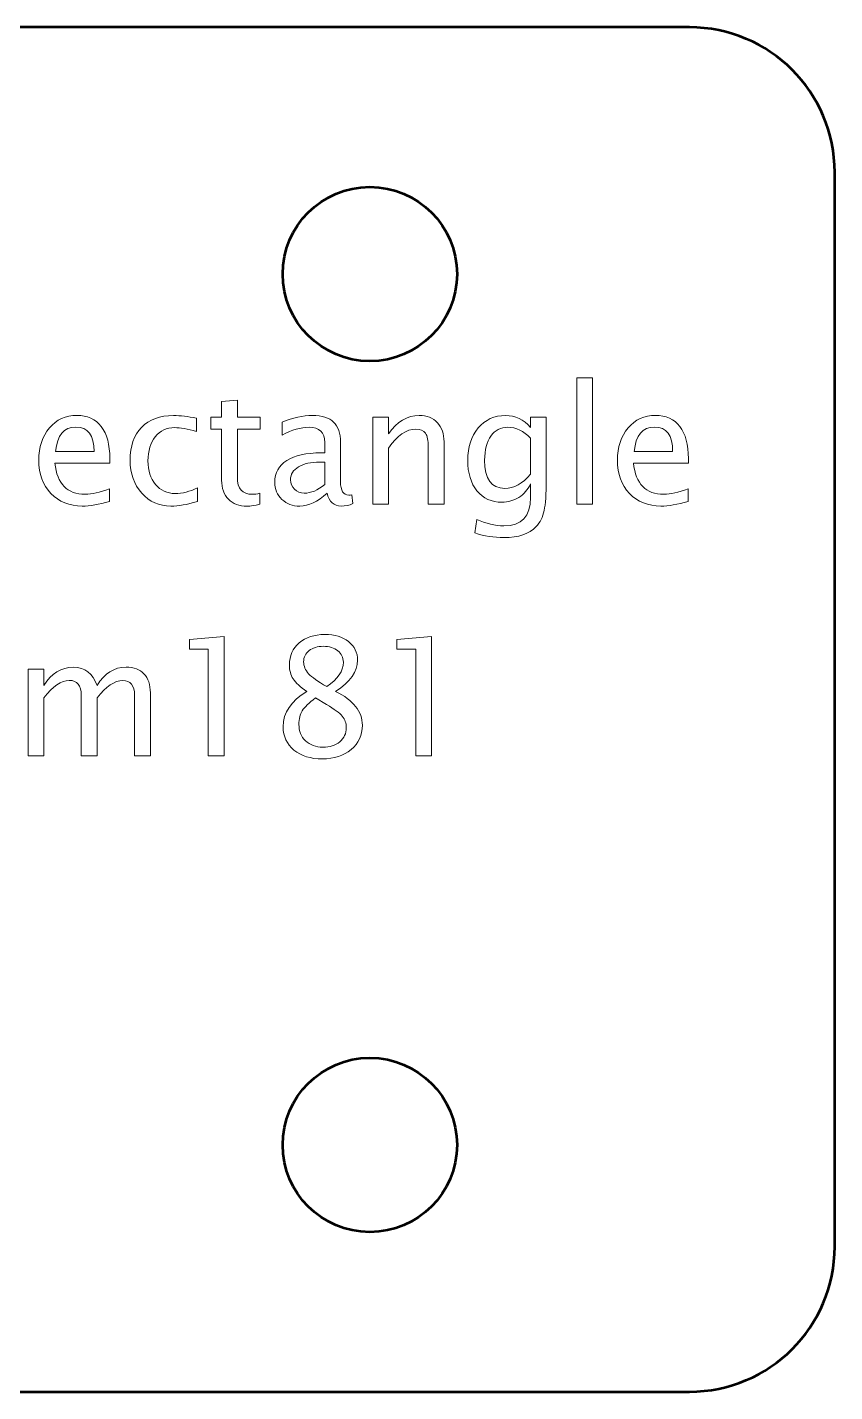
# Model space of a CAD drawing. Header units: centimetres. Extents: x -13.7 to 13.7, y -3.1 to 3.1.
# Drawn here: x -4.304 to -1.525, y -2.35 to 2.35 of the extents above; entities that cross this region are included whole.
import ezdxf

# ---------------------------------------------------------------- set-up
doc = ezdxf.new("R2010")
doc.units = ezdxf.units.CM
doc.header["$MEASUREMENT"] = 0
doc.layers.add('Layer 1', color=7, linetype='Continuous')

msp = doc.modelspace()

# ---------------------------------------------------------------- linework, layer by layer
at = {"layer": 'Layer 1', "lineweight": 53}
for centre in [(-3.125, 1.5), (-3.125, -1.5)]:
    msp.add_ellipse(centre, major_axis=(0, 0.3), ratio=1, dxfattribs=at)
msp.add_open_spline([(-13.725, -1.85), (-13.725, -1.85), (-13.725, 1.85), (-13.725, 1.85), (-13.725, 1.85), (-13.725, 2.12614), (-13.50114, 2.35), (-13.225, 2.35), (-13.225, 2.35), (-13.225, 2.35), (-2.025, 2.35), (-2.025, 2.35), (-2.025, 2.35), (-1.74886, 2.35), (-1.525, 2.12614), (-1.525, 1.85), (-1.525, 1.85), (-1.525, 1.85), (-1.525, -1.85), (-1.525, -1.85), (-1.525, -1.85), (-1.525, -2.12614), (-1.74886, -2.35), (-2.025, -2.35), (-2.025, -2.35), (-2.025, -2.35), (-13.225, -2.35), (-13.225, -2.35), (-13.225, -2.35), (-13.50114, -2.35), (-13.725, -2.12614), (-13.725, -1.85)], degree=3, knots=[0, 0, 0, 0, 0.1111111, 0.1111111, 0.1111111, 0.1111111, 0.2222222, 0.2222222, 0.2222222, 0.2222222, 0.3333333, 0.3333333, 0.3333333, 0.3333333, 0.4444444, 0.4444444, 0.4444444, 0.4444444, 0.5555556, 0.5555556, 0.5555556, 0.5555556, 0.6666667, 0.6666667, 0.6666667, 0.6666667, 0.7777778, 0.7777778, 0.7777778, 0.7777778, 1, 1, 1, 1], dxfattribs=at)
at = {"layer": 'Layer 1', "color": 5, "lineweight": 9}
for points, knots in [([(-2.41245, 0.70733), (-2.41245, 0.70733), (-2.41245, 1.14251), (-2.41245, 1.14251), (-2.41245, 1.14251), (-2.41245, 1.14251), (-2.35827, 1.14251), (-2.35827, 1.14251), (-2.35827, 1.14251), (-2.35827, 1.14251), (-2.35827, 0.70733), (-2.35827, 0.70733), (-2.35827, 0.70733), (-2.35827, 0.70733), (-2.41245, 0.70733), (-2.41245, 0.70733)], [0, 0, 0, 0, 0.2, 0.2, 0.2, 0.2, 0.4, 0.4, 0.4, 0.4, 0.6, 0.6, 0.6, 0.6, 1, 1, 1, 1]), ([(-3.5037, 0.70742), (-3.52045, 0.70281), (-3.53503, 0.70056), (-3.54735, 0.70056), (-3.54735, 0.70056), (-3.57501, 0.70056), (-3.59655, 0.70846), (-3.61198, 0.72426), (-3.61198, 0.72426), (-3.6275, 0.74007), (-3.63522, 0.76199), (-3.63522, 0.79011), (-3.63522, 0.79011), (-3.63522, 0.79011), (-3.63522, 0.96584), (-3.63522, 0.96584), (-3.63522, 0.96584), (-3.63522, 0.96584), (-3.67266, 0.96584), (-3.67266, 0.96584), (-3.67266, 0.96584), (-3.67266, 0.96584), (-3.67266, 1.00648), (-3.67266, 1.00648), (-3.67266, 1.00648), (-3.67266, 1.00648), (-3.63522, 1.00648), (-3.63522, 1.00648), (-3.63522, 1.00648), (-3.63522, 1.00648), (-3.63522, 1.06058), (-3.63522, 1.06058), (-3.63522, 1.06058), (-3.63522, 1.06058), (-3.58103, 1.06575), (-3.58103, 1.06575), (-3.58103, 1.06575), (-3.58103, 1.06575), (-3.58103, 1.00648), (-3.58103, 1.00648), (-3.58103, 1.00648), (-3.58103, 1.00648), (-3.50257, 1.00648), (-3.50257, 1.00648), (-3.50257, 1.00648), (-3.50257, 1.00648), (-3.50257, 0.96584), (-3.50257, 0.96584), (-3.50257, 0.96584), (-3.50257, 0.96584), (-3.58103, 0.96584), (-3.58103, 0.96584), (-3.58103, 0.96584), (-3.58103, 0.96584), (-3.58103, 0.7999), (-3.58103, 0.7999), (-3.58103, 0.7999), (-3.58103, 0.76076), (-3.564, 0.7412), (-3.53004, 0.7412), (-3.53004, 0.7412), (-3.5228, 0.7412), (-3.51405, 0.74242), (-3.5037, 0.74477), (-3.5037, 0.74477), (-3.5037, 0.74477), (-3.5037, 0.70742), (-3.5037, 0.70742)], [0, 0, 0, 0, 0.0555556, 0.0555556, 0.0555556, 0.0555556, 0.1111111, 0.1111111, 0.1111111, 0.1111111, 0.1666667, 0.1666667, 0.1666667, 0.1666667, 0.2222222, 0.2222222, 0.2222222, 0.2222222, 0.2777778, 0.2777778, 0.2777778, 0.2777778, 0.3333333, 0.3333333, 0.3333333, 0.3333333, 0.3888889, 0.3888889, 0.3888889, 0.3888889, 0.4444444, 0.4444444, 0.4444444, 0.4444444, 0.5, 0.5, 0.5, 0.5, 0.5555556, 0.5555556, 0.5555556, 0.5555556, 0.6111111, 0.6111111, 0.6111111, 0.6111111, 0.6666667, 0.6666667, 0.6666667, 0.6666667, 0.7222222, 0.7222222, 0.7222222, 0.7222222, 0.7777778, 0.7777778, 0.7777778, 0.7777778, 0.8333333, 0.8333333, 0.8333333, 0.8333333, 0.8888889, 0.8888889, 0.8888889, 0.8888889, 1, 1, 1, 1]), ([(-4.02149, 0.71693), (-4.05789, 0.70601), (-4.08903, 0.70056), (-4.115, 0.70056), (-4.115, 0.70056), (-4.1593, 0.70056), (-4.19533, 0.71523), (-4.22309, 0.74449), (-4.22309, 0.74449), (-4.25084, 0.77375), (-4.26476, 0.81166), (-4.26476, 0.85832), (-4.26476, 0.85832), (-4.26476, 0.90357), (-4.25253, 0.94073), (-4.22798, 0.96979), (-4.22798, 0.96979), (-4.20342, 0.99877), (-4.172, 1.01326), (-4.13372, 1.01326), (-4.13372, 1.01326), (-4.0975, 1.01326), (-4.06946, 1.00037), (-4.04971, 0.97459), (-4.04971, 0.97459), (-4.02995, 0.94882), (-4.02008, 0.91232), (-4.02008, 0.865), (-4.02008, 0.865), (-4.02008, 0.865), (-4.02036, 0.84844), (-4.02036, 0.84844), (-4.02036, 0.84844), (-4.02036, 0.84844), (-4.20945, 0.84844), (-4.20945, 0.84844), (-4.20945, 0.84844), (-4.20154, 0.77694), (-4.16664, 0.7412), (-4.10484, 0.7412), (-4.10484, 0.7412), (-4.08216, 0.7412), (-4.05441, 0.74759), (-4.02149, 0.76039), (-4.02149, 0.76039), (-4.02149, 0.76039), (-4.02149, 0.71693), (-4.02149, 0.71693)], [0, 0, 0, 0, 0.0769231, 0.0769231, 0.0769231, 0.0769231, 0.1538462, 0.1538462, 0.1538462, 0.1538462, 0.2307692, 0.2307692, 0.2307692, 0.2307692, 0.3076923, 0.3076923, 0.3076923, 0.3076923, 0.3846154, 0.3846154, 0.3846154, 0.3846154, 0.4615385, 0.4615385, 0.4615385, 0.4615385, 0.5384615, 0.5384615, 0.5384615, 0.5384615, 0.6153846, 0.6153846, 0.6153846, 0.6153846, 0.6923077, 0.6923077, 0.6923077, 0.6923077, 0.7692308, 0.7692308, 0.7692308, 0.7692308, 0.8461538, 0.8461538, 0.8461538, 0.8461538, 1, 1, 1, 1]), ([(-3.71885, 0.71636), (-3.75394, 0.70582), (-3.78423, 0.70056), (-3.80972, 0.70056), (-3.80972, 0.70056), (-3.85018, 0.70056), (-3.88367, 0.71551), (-3.91029, 0.74534), (-3.91029, 0.74534), (-3.93691, 0.77525), (-3.95027, 0.81297), (-3.95027, 0.85841), (-3.95027, 0.85841), (-3.95027, 0.90695), (-3.9371, 0.94487), (-3.91076, 0.97196), (-3.91076, 0.97196), (-3.88442, 0.99915), (-3.84764, 1.01269), (-3.80041, 1.01269), (-3.80041, 1.01269), (-3.77718, 1.01269), (-3.75102, 1.00949), (-3.72224, 1.0031), (-3.72224, 1.0031), (-3.72224, 1.0031), (-3.72224, 0.95738), (-3.72224, 0.95738), (-3.72224, 0.95738), (-3.75281, 0.96641), (-3.77774, 0.97092), (-3.79693, 0.97092), (-3.79693, 0.97092), (-3.82478, 0.97092), (-3.84707, 0.96048), (-3.86372, 0.93969), (-3.86372, 0.93969), (-3.88037, 0.9189), (-3.88875, 0.89115), (-3.88875, 0.85653), (-3.88875, 0.85653), (-3.88875, 0.82295), (-3.88009, 0.79585), (-3.86288, 0.77506), (-3.86288, 0.77506), (-3.84566, 0.75437), (-3.82318, 0.74402), (-3.79524, 0.74402), (-3.79524, 0.74402), (-3.7705, 0.74402), (-3.7451, 0.75042), (-3.71885, 0.76321), (-3.71885, 0.76321), (-3.71885, 0.76321), (-3.71885, 0.71636), (-3.71885, 0.71636)], [0, 0, 0, 0, 0.0666667, 0.0666667, 0.0666667, 0.0666667, 0.1333333, 0.1333333, 0.1333333, 0.1333333, 0.2, 0.2, 0.2, 0.2, 0.2666667, 0.2666667, 0.2666667, 0.2666667, 0.3333333, 0.3333333, 0.3333333, 0.3333333, 0.4, 0.4, 0.4, 0.4, 0.4666667, 0.4666667, 0.4666667, 0.4666667, 0.5333333, 0.5333333, 0.5333333, 0.5333333, 0.6, 0.6, 0.6, 0.6, 0.6666667, 0.6666667, 0.6666667, 0.6666667, 0.7333333, 0.7333333, 0.7333333, 0.7333333, 0.8, 0.8, 0.8, 0.8, 0.8666667, 0.8666667, 0.8666667, 0.8666667, 1, 1, 1, 1]), ([(-3.27219, 0.74543), (-3.30474, 0.71551), (-3.33606, 0.70056), (-3.36617, 0.70056), (-3.36617, 0.70056), (-3.39091, 0.70056), (-3.41151, 0.70827), (-3.42778, 0.72379), (-3.42778, 0.72379), (-3.44415, 0.73931), (-3.45234, 0.75888), (-3.45234, 0.78249), (-3.45234, 0.78249), (-3.45234, 0.81514), (-3.4386, 0.84026), (-3.41113, 0.85775), (-3.41113, 0.85775), (-3.38366, 0.87525), (-3.34425, 0.884), (-3.29288, 0.884), (-3.29288, 0.884), (-3.29288, 0.884), (-3.28018, 0.884), (-3.28018, 0.884), (-3.28018, 0.884), (-3.28018, 0.884), (-3.28018, 0.92003), (-3.28018, 0.92003), (-3.28018, 0.92003), (-3.28018, 0.95474), (-3.29825, 0.97205), (-3.33446, 0.97205), (-3.33446, 0.97205), (-3.3625, 0.97205), (-3.39317, 0.96321), (-3.42637, 0.94552), (-3.42637, 0.94552), (-3.42637, 0.94552), (-3.42637, 0.99011), (-3.42637, 0.99011), (-3.42637, 0.99011), (-3.38987, 1.00517), (-3.35544, 1.01269), (-3.32318, 1.01269), (-3.32318, 1.01269), (-3.28997, 1.01269), (-3.26541, 1.00517), (-3.2497, 0.99002), (-3.2497, 0.99002), (-3.2339, 0.97487), (-3.226, 0.95154), (-3.226, 0.92003), (-3.226, 0.92003), (-3.226, 0.92003), (-3.226, 0.78485), (-3.226, 0.78485), (-3.226, 0.78485), (-3.226, 0.7539), (-3.2165, 0.73837), (-3.1974, 0.73837), (-3.1974, 0.73837), (-3.19505, 0.73837), (-3.19157, 0.73875), (-3.18696, 0.7395), (-3.18696, 0.7395), (-3.18696, 0.7395), (-3.1831, 0.7094), (-3.1831, 0.7094), (-3.1831, 0.7094), (-3.19542, 0.70347), (-3.20897, 0.70056), (-3.22383, 0.70056), (-3.22383, 0.70056), (-3.24914, 0.70056), (-3.26523, 0.71551), (-3.27219, 0.74543)], [0, 0, 0, 0, 0.05, 0.05, 0.05, 0.05, 0.1, 0.1, 0.1, 0.1, 0.15, 0.15, 0.15, 0.15, 0.2, 0.2, 0.2, 0.2, 0.25, 0.25, 0.25, 0.25, 0.3, 0.3, 0.3, 0.3, 0.35, 0.35, 0.35, 0.35, 0.4, 0.4, 0.4, 0.4, 0.45, 0.45, 0.45, 0.45, 0.5, 0.5, 0.5, 0.5, 0.55, 0.55, 0.55, 0.55, 0.6, 0.6, 0.6, 0.6, 0.65, 0.65, 0.65, 0.65, 0.7, 0.7, 0.7, 0.7, 0.75, 0.75, 0.75, 0.75, 0.8, 0.8, 0.8, 0.8, 0.85, 0.85, 0.85, 0.85, 0.9, 0.9, 0.9, 0.9, 1, 1, 1, 1]), ([(-3.11471, 0.70733), (-3.11471, 0.70733), (-3.11471, 1.00648), (-3.11471, 1.00648), (-3.11471, 1.00648), (-3.11471, 1.00648), (-3.06053, 1.00648), (-3.06053, 1.00648), (-3.06053, 1.00648), (-3.06053, 1.00648), (-3.06053, 0.94995), (-3.06053, 0.94995), (-3.06053, 0.94995), (-3.03184, 0.99181), (-2.99665, 1.01269), (-2.95507, 1.01269), (-2.95507, 1.01269), (-2.92892, 1.01269), (-2.90813, 1.00451), (-2.89279, 0.98804), (-2.89279, 0.98804), (-2.87746, 0.97168), (-2.86975, 0.94957), (-2.86975, 0.92191), (-2.86975, 0.92191), (-2.86975, 0.92191), (-2.86975, 0.70733), (-2.86975, 0.70733), (-2.86975, 0.70733), (-2.86975, 0.70733), (-2.92393, 0.70733), (-2.92393, 0.70733), (-2.92393, 0.70733), (-2.92393, 0.70733), (-2.92393, 0.90423), (-2.92393, 0.90423), (-2.92393, 0.90423), (-2.92393, 0.92643), (-2.92723, 0.94223), (-2.93372, 0.95164), (-2.93372, 0.95164), (-2.9403, 0.96114), (-2.95112, 0.96584), (-2.96627, 0.96584), (-2.96627, 0.96584), (-2.99957, 0.96584), (-3.03099, 0.94411), (-3.06053, 0.90065), (-3.06053, 0.90065), (-3.06053, 0.90065), (-3.06053, 0.70733), (-3.06053, 0.70733), (-3.06053, 0.70733), (-3.06053, 0.70733), (-3.11471, 0.70733), (-3.11471, 0.70733)], [0, 0, 0, 0, 0.0666667, 0.0666667, 0.0666667, 0.0666667, 0.1333333, 0.1333333, 0.1333333, 0.1333333, 0.2, 0.2, 0.2, 0.2, 0.2666667, 0.2666667, 0.2666667, 0.2666667, 0.3333333, 0.3333333, 0.3333333, 0.3333333, 0.4, 0.4, 0.4, 0.4, 0.4666667, 0.4666667, 0.4666667, 0.4666667, 0.5333333, 0.5333333, 0.5333333, 0.5333333, 0.6, 0.6, 0.6, 0.6, 0.6666667, 0.6666667, 0.6666667, 0.6666667, 0.7333333, 0.7333333, 0.7333333, 0.7333333, 0.8, 0.8, 0.8, 0.8, 0.8666667, 0.8666667, 0.8666667, 0.8666667, 1, 1, 1, 1]), ([(-2.76325, 0.60799), (-2.76325, 0.60799), (-2.75686, 0.65484), (-2.75686, 0.65484), (-2.75686, 0.65484), (-2.72544, 0.64016), (-2.6943, 0.63282), (-2.66354, 0.63282), (-2.66354, 0.63282), (-2.60248, 0.63282), (-2.57191, 0.66519), (-2.57191, 0.72981), (-2.57191, 0.72981), (-2.57191, 0.72981), (-2.57191, 0.77685), (-2.57191, 0.77685), (-2.57191, 0.77685), (-2.58132, 0.757), (-2.59468, 0.74167), (-2.61208, 0.73066), (-2.61208, 0.73066), (-2.62948, 0.71965), (-2.64886, 0.7141), (-2.67022, 0.7141), (-2.67022, 0.7141), (-2.70643, 0.7141), (-2.73513, 0.72709), (-2.75629, 0.75305), (-2.75629, 0.75305), (-2.77746, 0.77901), (-2.78809, 0.8142), (-2.78809, 0.8586), (-2.78809, 0.8586), (-2.78809, 0.90404), (-2.77605, 0.9411), (-2.75197, 0.96979), (-2.75197, 0.96979), (-2.72779, 0.99839), (-2.69665, 1.01269), (-2.65836, 1.01269), (-2.65836, 1.01269), (-2.62487, 1.01269), (-2.59599, 0.99915), (-2.57191, 0.97196), (-2.57191, 0.97196), (-2.57191, 0.97196), (-2.57191, 1.00648), (-2.57191, 1.00648), (-2.57191, 1.00648), (-2.57191, 1.00648), (-2.51772, 1.00648), (-2.51772, 1.00648), (-2.51772, 1.00648), (-2.51772, 1.00648), (-2.51772, 0.78899), (-2.51772, 0.78899), (-2.51772, 0.78899), (-2.51772, 0.74223), (-2.52017, 0.70761), (-2.52506, 0.68513), (-2.52506, 0.68513), (-2.52986, 0.66265), (-2.53908, 0.64421), (-2.55244, 0.62991), (-2.55244, 0.62991), (-2.57614, 0.60479), (-2.61321, 0.59218), (-2.66354, 0.59218), (-2.66354, 0.59218), (-2.69806, 0.59218), (-2.73127, 0.59745), (-2.76325, 0.60799)], [0, 0, 0, 0, 0.0526316, 0.0526316, 0.0526316, 0.0526316, 0.1052632, 0.1052632, 0.1052632, 0.1052632, 0.1578947, 0.1578947, 0.1578947, 0.1578947, 0.2105263, 0.2105263, 0.2105263, 0.2105263, 0.2631579, 0.2631579, 0.2631579, 0.2631579, 0.3157895, 0.3157895, 0.3157895, 0.3157895, 0.3684211, 0.3684211, 0.3684211, 0.3684211, 0.4210526, 0.4210526, 0.4210526, 0.4210526, 0.4736842, 0.4736842, 0.4736842, 0.4736842, 0.5263158, 0.5263158, 0.5263158, 0.5263158, 0.5789474, 0.5789474, 0.5789474, 0.5789474, 0.6315789, 0.6315789, 0.6315789, 0.6315789, 0.6842105, 0.6842105, 0.6842105, 0.6842105, 0.7368421, 0.7368421, 0.7368421, 0.7368421, 0.7894737, 0.7894737, 0.7894737, 0.7894737, 0.8421053, 0.8421053, 0.8421053, 0.8421053, 0.8947368, 0.8947368, 0.8947368, 0.8947368, 1, 1, 1, 1]), ([(-2.02977, 0.71693), (-2.06617, 0.70601), (-2.09731, 0.70056), (-2.12328, 0.70056), (-2.12328, 0.70056), (-2.16758, 0.70056), (-2.20361, 0.71523), (-2.23137, 0.74449), (-2.23137, 0.74449), (-2.25912, 0.77375), (-2.27304, 0.81166), (-2.27304, 0.85832), (-2.27304, 0.85832), (-2.27304, 0.90357), (-2.26081, 0.94073), (-2.23626, 0.96979), (-2.23626, 0.96979), (-2.2117, 0.99877), (-2.18028, 1.01326), (-2.142, 1.01326), (-2.142, 1.01326), (-2.10578, 1.01326), (-2.07774, 1.00037), (-2.05799, 0.97459), (-2.05799, 0.97459), (-2.03823, 0.94882), (-2.02836, 0.91232), (-2.02836, 0.865), (-2.02836, 0.865), (-2.02836, 0.865), (-2.02864, 0.84844), (-2.02864, 0.84844), (-2.02864, 0.84844), (-2.02864, 0.84844), (-2.21773, 0.84844), (-2.21773, 0.84844), (-2.21773, 0.84844), (-2.20982, 0.77694), (-2.17492, 0.7412), (-2.11312, 0.7412), (-2.11312, 0.7412), (-2.09044, 0.7412), (-2.06269, 0.74759), (-2.02977, 0.76039), (-2.02977, 0.76039), (-2.02977, 0.76039), (-2.02977, 0.71693), (-2.02977, 0.71693)], [0, 0, 0, 0, 0.0769231, 0.0769231, 0.0769231, 0.0769231, 0.1538462, 0.1538462, 0.1538462, 0.1538462, 0.2307692, 0.2307692, 0.2307692, 0.2307692, 0.3076923, 0.3076923, 0.3076923, 0.3076923, 0.3846154, 0.3846154, 0.3846154, 0.3846154, 0.4615385, 0.4615385, 0.4615385, 0.4615385, 0.5384615, 0.5384615, 0.5384615, 0.5384615, 0.6153846, 0.6153846, 0.6153846, 0.6153846, 0.6923077, 0.6923077, 0.6923077, 0.6923077, 0.7692308, 0.7692308, 0.7692308, 0.7692308, 0.8461538, 0.8461538, 0.8461538, 0.8461538, 1, 1, 1, 1]), ([(-4.20662, 0.88908), (-4.20662, 0.88908), (-4.07454, 0.88908), (-4.07454, 0.88908), (-4.07454, 0.88908), (-4.07454, 0.94477), (-4.09533, 0.97262), (-4.13682, 0.97262), (-4.13682, 0.97262), (-4.17859, 0.97262), (-4.20183, 0.94477), (-4.20662, 0.88908)], [0, 0, 0, 0, 0.25, 0.25, 0.25, 0.25, 0.5, 0.5, 0.5, 0.5, 1, 1, 1, 1]), ([(-2.57191, 0.81081), (-2.57191, 0.81081), (-2.57191, 0.93489), (-2.57191, 0.93489), (-2.57191, 0.93489), (-2.5958, 0.95963), (-2.62186, 0.97205), (-2.64999, 0.97205), (-2.64999, 0.97205), (-2.67501, 0.97205), (-2.69458, 0.96208), (-2.70869, 0.94204), (-2.70869, 0.94204), (-2.7229, 0.9221), (-2.72995, 0.89435), (-2.72995, 0.85898), (-2.72995, 0.85898), (-2.72995, 0.79397), (-2.7069, 0.76152), (-2.66071, 0.76152), (-2.66071, 0.76152), (-2.62929, 0.76152), (-2.59966, 0.77798), (-2.57191, 0.81081)], [0, 0, 0, 0, 0.1428571, 0.1428571, 0.1428571, 0.1428571, 0.2857143, 0.2857143, 0.2857143, 0.2857143, 0.4285714, 0.4285714, 0.4285714, 0.4285714, 0.5714286, 0.5714286, 0.5714286, 0.5714286, 0.7142857, 0.7142857, 0.7142857, 0.7142857, 1, 1, 1, 1]), ([(-2.2149, 0.88908), (-2.2149, 0.88908), (-2.08282, 0.88908), (-2.08282, 0.88908), (-2.08282, 0.88908), (-2.08282, 0.94477), (-2.10361, 0.97262), (-2.1451, 0.97262), (-2.1451, 0.97262), (-2.18687, 0.97262), (-2.21011, 0.94477), (-2.2149, 0.88908)], [0, 0, 0, 0, 0.25, 0.25, 0.25, 0.25, 0.5, 0.5, 0.5, 0.5, 1, 1, 1, 1]), ([(-3.28018, 0.77497), (-3.28018, 0.77497), (-3.28018, 0.85183), (-3.28018, 0.85183), (-3.28018, 0.85183), (-3.28018, 0.85183), (-3.29759, 0.85239), (-3.29759, 0.85239), (-3.29759, 0.85239), (-3.32769, 0.85239), (-3.35196, 0.84684), (-3.37049, 0.83574), (-3.37049, 0.83574), (-3.38893, 0.82455), (-3.39815, 0.80978), (-3.39815, 0.79134), (-3.39815, 0.79134), (-3.39815, 0.77845), (-3.39354, 0.76754), (-3.38442, 0.7586), (-3.38442, 0.7586), (-3.3752, 0.74966), (-3.364, 0.74515), (-3.35074, 0.74515), (-3.35074, 0.74515), (-3.32816, 0.74515), (-3.30464, 0.75512), (-3.28018, 0.77497)], [0, 0, 0, 0, 0.125, 0.125, 0.125, 0.125, 0.25, 0.25, 0.25, 0.25, 0.375, 0.375, 0.375, 0.375, 0.5, 0.5, 0.5, 0.5, 0.625, 0.625, 0.625, 0.625, 0.75, 0.75, 0.75, 0.75, 1, 1, 1, 1]), ([(-3.68108, -0.16002), (-3.68108, -0.16002), (-3.68108, 0.20743), (-3.68108, 0.20743), (-3.68108, 0.20743), (-3.68108, 0.20743), (-3.74599, 0.20743), (-3.74599, 0.20743), (-3.74599, 0.20743), (-3.74599, 0.20743), (-3.74599, 0.2413), (-3.74599, 0.2413), (-3.74599, 0.2413), (-3.74599, 0.2413), (-3.62689, 0.25146), (-3.62689, 0.25146), (-3.62689, 0.25146), (-3.62689, 0.25146), (-3.62689, -0.16002), (-3.62689, -0.16002), (-3.62689, -0.16002), (-3.62689, -0.16002), (-3.68108, -0.16002), (-3.68108, -0.16002)], [0, 0, 0, 0, 0.1428571, 0.1428571, 0.1428571, 0.1428571, 0.2857143, 0.2857143, 0.2857143, 0.2857143, 0.4285714, 0.4285714, 0.4285714, 0.4285714, 0.5714286, 0.5714286, 0.5714286, 0.5714286, 0.7142857, 0.7142857, 0.7142857, 0.7142857, 1, 1, 1, 1]), ([(-3.34223, 0.06209), (-3.36462, 0.0777), (-3.38023, 0.09219), (-3.38898, 0.10564), (-3.38898, 0.10564), (-3.39773, 0.119), (-3.40206, 0.13518), (-3.40206, 0.15409), (-3.40206, 0.15409), (-3.40206, 0.18495), (-3.39077, 0.21006), (-3.36829, 0.22935), (-3.36829, 0.22935), (-3.34571, 0.24863), (-3.31626, 0.25823), (-3.27995, 0.25823), (-3.27995, 0.25823), (-3.24646, 0.25823), (-3.21927, 0.25005), (-3.19848, 0.23368), (-3.19848, 0.23368), (-3.17769, 0.2174), (-3.16725, 0.19614), (-3.16725, 0.17008), (-3.16725, 0.17008), (-3.16725, 0.13057), (-3.19256, 0.09454), (-3.24308, 0.06209), (-3.24308, 0.06209), (-3.18165, 0.03198), (-3.15088, -0.00687), (-3.15088, -0.05447), (-3.15088, -0.05447), (-3.15088, -0.08843), (-3.16377, -0.11618), (-3.18945, -0.13782), (-3.18945, -0.13782), (-3.21514, -0.15936), (-3.24816, -0.17018), (-3.28861, -0.17018), (-3.28861, -0.17018), (-3.32896, -0.17018), (-3.36151, -0.16002), (-3.38635, -0.1397), (-3.38635, -0.1397), (-3.41109, -0.11947), (-3.42351, -0.09276), (-3.42351, -0.05974), (-3.42351, -0.05974), (-3.42351, -0.01082), (-3.39642, 0.02973), (-3.34223, 0.06209)], [0, 0, 0, 0, 0.0714286, 0.0714286, 0.0714286, 0.0714286, 0.1428571, 0.1428571, 0.1428571, 0.1428571, 0.2142857, 0.2142857, 0.2142857, 0.2142857, 0.2857143, 0.2857143, 0.2857143, 0.2857143, 0.3571429, 0.3571429, 0.3571429, 0.3571429, 0.4285714, 0.4285714, 0.4285714, 0.4285714, 0.5, 0.5, 0.5, 0.5, 0.5714286, 0.5714286, 0.5714286, 0.5714286, 0.6428571, 0.6428571, 0.6428571, 0.6428571, 0.7142857, 0.7142857, 0.7142857, 0.7142857, 0.7857143, 0.7857143, 0.7857143, 0.7857143, 0.8571429, 0.8571429, 0.8571429, 0.8571429, 1, 1, 1, 1]), ([(-2.96726, -0.16002), (-2.96726, -0.16002), (-2.96726, 0.20743), (-2.96726, 0.20743), (-2.96726, 0.20743), (-2.96726, 0.20743), (-3.03217, 0.20743), (-3.03217, 0.20743), (-3.03217, 0.20743), (-3.03217, 0.20743), (-3.03217, 0.2413), (-3.03217, 0.2413), (-3.03217, 0.2413), (-3.03217, 0.2413), (-2.91307, 0.25146), (-2.91307, 0.25146), (-2.91307, 0.25146), (-2.91307, 0.25146), (-2.91307, -0.16002), (-2.91307, -0.16002), (-2.91307, -0.16002), (-2.91307, -0.16002), (-2.96726, -0.16002), (-2.96726, -0.16002)], [0, 0, 0, 0, 0.1428571, 0.1428571, 0.1428571, 0.1428571, 0.2857143, 0.2857143, 0.2857143, 0.2857143, 0.4285714, 0.4285714, 0.4285714, 0.4285714, 0.5714286, 0.5714286, 0.5714286, 0.5714286, 0.7142857, 0.7142857, 0.7142857, 0.7142857, 1, 1, 1, 1]), ([(-3.27337, 0.07911), (-3.23536, 0.10423), (-3.21636, 0.13208), (-3.21636, 0.16284), (-3.21636, 0.16284), (-3.21636, 0.1793), (-3.22276, 0.19247), (-3.23546, 0.20254), (-3.23546, 0.20254), (-3.24825, 0.2126), (-3.2649, 0.21759), (-3.2855, 0.21759), (-3.2855, 0.21759), (-3.30545, 0.21759), (-3.32172, 0.2127), (-3.33423, 0.20282), (-3.33423, 0.20282), (-3.34674, 0.19294), (-3.35295, 0.18024), (-3.35295, 0.16453), (-3.35295, 0.16453), (-3.35295, 0.14929), (-3.34731, 0.13556), (-3.33602, 0.12333), (-3.33602, 0.12333), (-3.32473, 0.11119), (-3.30385, 0.09642), (-3.27337, 0.07911)], [0, 0, 0, 0, 0.125, 0.125, 0.125, 0.125, 0.25, 0.25, 0.25, 0.25, 0.375, 0.375, 0.375, 0.375, 0.5, 0.5, 0.5, 0.5, 0.625, 0.625, 0.625, 0.625, 0.75, 0.75, 0.75, 0.75, 1, 1, 1, 1]), ([(-4.30177, -0.16002), (-4.30177, -0.16002), (-4.30177, 0.13913), (-4.30177, 0.13913), (-4.30177, 0.13913), (-4.30177, 0.13913), (-4.24759, 0.13913), (-4.24759, 0.13913), (-4.24759, 0.13913), (-4.24759, 0.13913), (-4.24759, 0.0826), (-4.24759, 0.0826), (-4.24759, 0.0826), (-4.22115, 0.12446), (-4.18729, 0.14534), (-4.1458, 0.14534), (-4.1458, 0.14534), (-4.10582, 0.14534), (-4.07863, 0.12446), (-4.06414, 0.0826), (-4.06414, 0.0826), (-4.03846, 0.12483), (-4.00497, 0.14591), (-3.96386, 0.14591), (-3.96386, 0.14591), (-3.93762, 0.14591), (-3.9172, 0.13819), (-3.90262, 0.12267), (-3.90262, 0.12267), (-3.88804, 0.10715), (-3.8807, 0.08542), (-3.8807, 0.05748), (-3.8807, 0.05748), (-3.8807, 0.05748), (-3.8807, -0.16002), (-3.8807, -0.16002), (-3.8807, -0.16002), (-3.8807, -0.16002), (-3.93489, -0.16002), (-3.93489, -0.16002), (-3.93489, -0.16002), (-3.93489, -0.16002), (-3.93489, 0.04854), (-3.93489, 0.04854), (-3.93489, 0.04854), (-3.93489, 0.0826), (-3.94843, 0.09962), (-3.97553, 0.09962), (-3.97553, 0.09962), (-4.00366, 0.09962), (-4.03319, 0.07977), (-4.06414, 0.03998), (-4.06414, 0.03998), (-4.06414, 0.03998), (-4.06414, -0.16002), (-4.06414, -0.16002), (-4.06414, -0.16002), (-4.06414, -0.16002), (-4.11833, -0.16002), (-4.11833, -0.16002), (-4.11833, -0.16002), (-4.11833, -0.16002), (-4.11833, 0.04873), (-4.11833, 0.04873), (-4.11833, 0.04873), (-4.11833, 0.08307), (-4.13207, 0.10019), (-4.15963, 0.10019), (-4.15963, 0.10019), (-4.187, 0.10019), (-4.21636, 0.08024), (-4.24759, 0.04026), (-4.24759, 0.04026), (-4.24759, 0.04026), (-4.24759, -0.16002), (-4.24759, -0.16002), (-4.24759, -0.16002), (-4.24759, -0.16002), (-4.30177, -0.16002), (-4.30177, -0.16002)], [0, 0, 0, 0, 0.047619, 0.047619, 0.047619, 0.047619, 0.0952381, 0.0952381, 0.0952381, 0.0952381, 0.1428571, 0.1428571, 0.1428571, 0.1428571, 0.1904762, 0.1904762, 0.1904762, 0.1904762, 0.2380952, 0.2380952, 0.2380952, 0.2380952, 0.2857143, 0.2857143, 0.2857143, 0.2857143, 0.3333333, 0.3333333, 0.3333333, 0.3333333, 0.3809524, 0.3809524, 0.3809524, 0.3809524, 0.4285714, 0.4285714, 0.4285714, 0.4285714, 0.4761905, 0.4761905, 0.4761905, 0.4761905, 0.5238095, 0.5238095, 0.5238095, 0.5238095, 0.5714286, 0.5714286, 0.5714286, 0.5714286, 0.6190476, 0.6190476, 0.6190476, 0.6190476, 0.6666667, 0.6666667, 0.6666667, 0.6666667, 0.7142857, 0.7142857, 0.7142857, 0.7142857, 0.7619048, 0.7619048, 0.7619048, 0.7619048, 0.8095238, 0.8095238, 0.8095238, 0.8095238, 0.8571429, 0.8571429, 0.8571429, 0.8571429, 0.9047619, 0.9047619, 0.9047619, 0.9047619, 1, 1, 1, 1]), ([(-3.31269, 0.04007), (-3.3347, 0.02314), (-3.34966, 0.00837), (-3.35756, -0.00423), (-3.35756, -0.00423), (-3.36537, -0.01684), (-3.36932, -0.03246), (-3.36932, -0.05127), (-3.36932, -0.05127), (-3.36932, -0.0746), (-3.3618, -0.09351), (-3.34665, -0.1079), (-3.34665, -0.1079), (-3.3315, -0.1223), (-3.31165, -0.12954), (-3.28691, -0.12954), (-3.28691, -0.12954), (-3.26311, -0.12954), (-3.24373, -0.12343), (-3.22878, -0.1111), (-3.22878, -0.1111), (-3.21372, -0.09878), (-3.2062, -0.08279), (-3.2062, -0.06312), (-3.2062, -0.06312), (-3.2062, -0.04732), (-3.21081, -0.03387), (-3.22012, -0.02296), (-3.22012, -0.02296), (-3.22943, -0.01204), (-3.2474, 0.00132), (-3.27403, 0.01712), (-3.27403, 0.01712), (-3.27403, 0.01712), (-3.31269, 0.04007), (-3.31269, 0.04007)], [0, 0, 0, 0, 0.1, 0.1, 0.1, 0.1, 0.2, 0.2, 0.2, 0.2, 0.3, 0.3, 0.3, 0.3, 0.4, 0.4, 0.4, 0.4, 0.5, 0.5, 0.5, 0.5, 0.6, 0.6, 0.6, 0.6, 0.7, 0.7, 0.7, 0.7, 0.8, 0.8, 0.8, 0.8, 1, 1, 1, 1])]:
    msp.add_open_spline(points, degree=3, knots=knots, dxfattribs=at)

doc.saveas('drawing.dxf')
